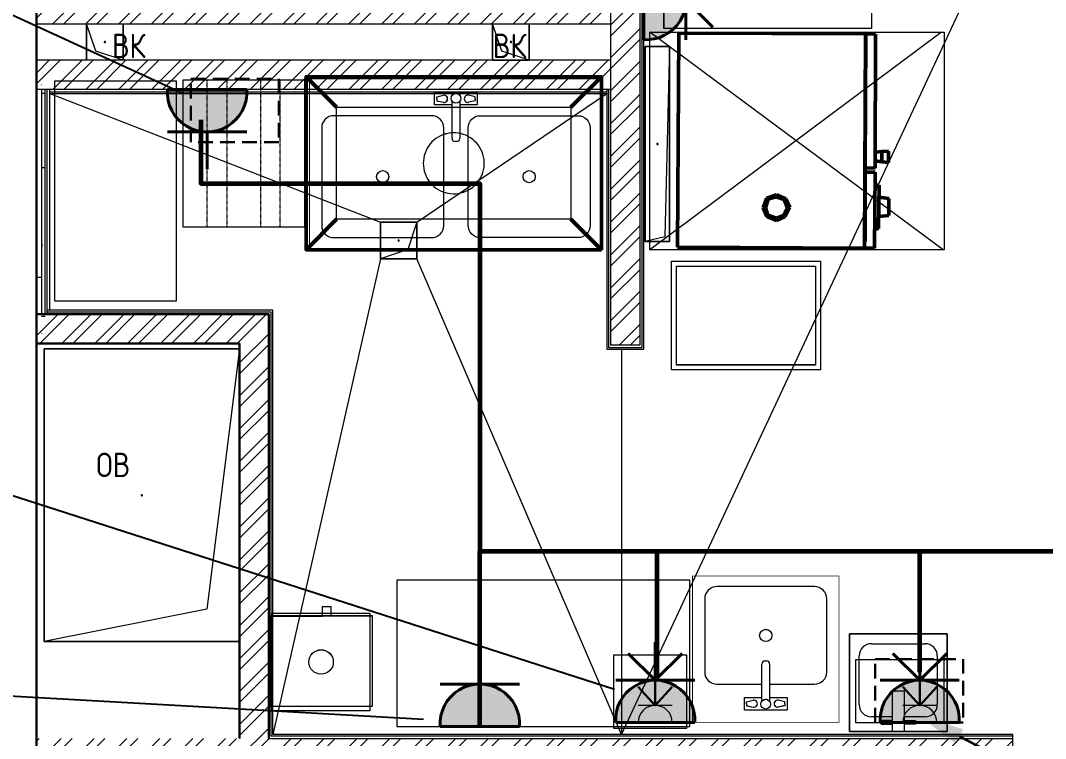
# Model space of a CAD drawing. Header units: millimetres. Extents: x -32 to 417638015, y -35 to 175284279.
# Drawn here: x 218610 to 222809, y 83295 to 86238 of the extents above; entities that cross this region are included whole.
import ezdxf
from ezdxf import colors
from ezdxf.entities.mleader import LeaderData, LeaderLine
from ezdxf.enums import TextEntityAlignment as Align
from ezdxf.math import Vec2, Vec3

# ---------------------------------------------------------------- set-up
doc = ezdxf.new("R2010")
doc.units = ezdxf.units.MM
doc.linetypes.add('ADSK_Штрих_ш3 п1_5', pattern=[4.5, 3, -1.5])
doc.linetypes.add('JIS_02_1.0', pattern=[2, 1, -1])
for name, color, linetype, lineweight in [('.', 7, 'Continuous', 40), ('_ЭМ_гофра', 5, 'Continuous', 60), ('_ЭМ_ТХ_пищеблок', 7, 'Continuous', 30), ('Аннотация', 7, 'Continuous', 18), ('Атрибут', 7, 'Continuous', 5), ('ДОНМ_ТХ_(Нейтральное_мебель)', 7, 'Continuous', 0), ('Обобщенные модели', 7, 'Continuous', 18), ('Оборудование', 7, 'Continuous', 18), ('Оборудование пищеблок', 250, 'Continuous', 5), ('Перекрытие', 7, 'Continuous', 18), ('Пищ_ОБорудование', 7, 'Continuous', 0), ('Сантехника', 7, 'Continuous', 18), ('Стены внутренние', 7, 'Continuous', 18), ('Стены несущие', 7, 'Continuous', 30), ('Стены отделка', 7, 'Continuous', 30), ('Стены штриховка', 7, 'Continuous', 9), ('ТХ Вспомогательное оборудование', 86, 'Continuous', 9), ('ТХ_розетки', 3, 'Continuous', 13), ('ШТРИХОВКА', 252, 'Continuous', 15), ('ЭМ', 5, 'Continuous', 40), ('ЭО', 94, 'Continuous', 30)]:
    doc.layers.add(name, color=color, linetype=linetype, lineweight=lineweight)
for name, color, linetype in [('_ЭМ_Надписи', 7, 'Continuous'), ('PDF __ЭМ_Надписи', 7, 'Continuous'), ('ЭОМ_Лотки рабочие', 5, 'Continuous')]:
    doc.layers.add(name, color=color, linetype=linetype)
doc.styles.add('GOST Common_5', font='GOST_Common.ttf', dxfattribs={"width": 0.9, "height": 200})
doc.styles.add('ISOCPEUR', font='isocpeur.ttf', dxfattribs={"width": 0.85, "height": 275})
doc.styles.add('ЭОМ', font='isocpeur.ttf', dxfattribs={"width": 0.85, "height": 250})
pattern_1 = [(45, (-31496.66, 188.9), (-67.35192, 67.35192), []), (45, (-31451.76, 188.9), (-67.35192, 67.35192), [])]

# ---------------------------------------------------------------- blocks, each defined once
blk = doc.blocks.new('*U598')
at = {"layer": 'ТХ Вспомогательное оборудование', "color": 0}
blk.add_lwpolyline([(0, 0), (500, 0), (500, 600), (0, 600)], close=True, dxfattribs=at)
at = {"layer": 'ТХ Вспомогательное оборудование', "color": 0, "linetype": 'JIS_02_1.0'}
for points in [[(100, 0), (100, 600)], [(181.5, 600), (181.5, 0)], [(318.5, 600), (318.5, 0)], [(400, 0), (400, 600)]]:
    blk.add_lwpolyline(points, dxfattribs=at)
blk = doc.blocks.new('_ЭМ_ТХ_Пищеблок')
at = {"layer": 'Оборудование', "color": 8}
for p, q in [((59188.6, 36576.9, 2), (57993.3, 35683.9, 2)), ((59195.9, 35683.9, 2), (57993.3, 36576.9, 2)), ((57993.3, 35683.9, 2), (57993.3, 36576.9, 2)), ((57993.3, 36576.9, 2), (59199.3, 36576.9, 2)), ((59199.3, 36576.9, 2), (59199.3, 35683.9, 2)), ((55555.2, 36375.7), (55555.2, 35475.7)), ((56055.2, 36375.7), (55555.2, 36375.7)), ((56055.2, 35475.7), (56055.2, 36375.7)), ((57112.2, 36278.5), (57112.2, 36328.5)), ((57286.8, 36328.5), (57112.2, 36328.5)), ((57286.8, 36328.5), (57286.8, 36278.5)), ((57183.6, 36140.9), (57183.6, 36293.1)), ((57215.4, 36293.4), (57215.4, 36140.9)), ((57183.6, 36278.5), (57112.2, 36278.5)), ((57286.8, 36278.5), (57215.4, 36278.5)), ((57202.7, 36128.2), (57196.3, 36128.2)), ((59199.3, 35683.9, 2), (57993.3, 35683.9, 2)), ((58083.1, 35192.4), (58083.1, 35637.4)), ((58083.1, 35637.4), (58693.1, 35637.4)), ((58103.1, 35212.4), (58103.1, 35617.4)), ((58103.1, 35617.4), (58673.1, 35617.4)), ((58673.1, 35617.4), (58673.1, 35212.4)), ((58693.1, 35637.4), (58693.1, 35192.4)), ((55555.2, 35475.7), (56055.2, 35475.7)), ((58693.1, 35192.4), (58083.1, 35192.4)), ((58673.1, 35212.4), (58103.1, 35212.4)), ((58157.8, 34331), (56957.8, 34331)), ((56957.8, 34331), (56957.8, 33731)), ((58157.8, 33731), (58157.8, 34331)), ((57845.5, 34023.6), (57845.5, 33723.6)), ((58145.5, 34023.6), (57845.5, 34023.6)), ((58145.5, 33723.6), (58145.5, 34023.6)), ((58838.1, 33745), (58838.1, 34005)), ((58838.1, 34005), (59198.1, 34005)), ((59198.1, 34005), (59198.1, 33745)), ((56957.8, 33731), (58157.8, 33731)), ((57845.5, 33723.6), (58145.5, 33723.6)), ((59198.1, 33745), (58838.1, 33745))]:
    blk.add_line(p, q, dxfattribs=at)
at = {"layer": 'Оборудование', "color": 8, "linetype": 'ByBlock', "lineweight": -2}
for p, q in [((58107.7, 35694.8), (58112, 36572.4)), ((58112, 36572.4), (58877.6, 36569.2)), ((58877.6, 36569.2), (58873.4, 35691.7)), ((58878.4, 36564.5), (58875.4, 36019.9)), ((58919, 36568.7), (58877.6, 36569.2)), ((58916.8, 36019.4), (58919, 36568.7)), ((58918.1, 36085.2), (58944.6, 36087.1)), ((58944.6, 36087.1), (58944.1, 36045.7)), ((58971, 36089), (58944.6, 36087.1)), ((58971.2, 36042.9), (58971, 36089)), ((58916.9, 36048.6), (58944.1, 36045.7)), ((58944.1, 36045.7), (58971.2, 36042.9)), ((58875.8, 36003), (58875.4, 36019.9)), ((58875.4, 36019.9), (58916.8, 36019.4)), ((58917.1, 36002.5), (58875.8, 36003)), ((58875.8, 36003), (58876.2, 35718.9)), ((58914.8, 35691.2), (58917.1, 36002.5)), ((58916.2, 35948.9), (58933.2, 35949.2)), ((58933.2, 35949.2), (58930.7, 35771.5)), ((58512.2, 35909.3), (58473.2, 35895.6)), ((58551.2, 35893.9), (58512.2, 35909.3)), ((58473.2, 35895.6), (58457.7, 35856.7)), ((58478.7, 35891.7), (58467.1, 35858.2)), ((58511, 35901.8), (58478.7, 35891.7)), ((58544.5, 35890.3), (58511, 35901.8)), ((58557.4, 35856), (58544.5, 35890.3)), ((58566.8, 35857.6), (58551.2, 35893.9)), ((58931.5, 35900.4), (58973.6, 35895.1)), ((58973, 35824.6), (58973.6, 35895.1)), ((58457.7, 35856.7), (58473.4, 35820.4)), ((58467.1, 35858.2), (58477.3, 35825.9)), ((58473.4, 35820.4), (58512.3, 35804.9)), ((58477.3, 35825.9), (58510.8, 35814.4)), ((58510.8, 35814.4), (58543.1, 35824.5)), ((58512.3, 35804.9), (58548.6, 35820.6)), ((58543.1, 35824.5), (58557.4, 35856)), ((58548.6, 35820.6), (58566.8, 35857.6)), ((58932.4, 35820.4), (58973, 35824.6)), ((58930.7, 35771.5), (58916.5, 35769.2)), ((58873.4, 35691.7), (58107.7, 35694.8)), ((58873.4, 35691.7), (58914.8, 35691.2))]:
    blk.add_line(p, q, dxfattribs=at)
at = {"layer": 'Оборудование', "color": 8, "linetype": 'ADSK_Штрих_ш3 п1_5', "lineweight": 30, "ltscale": 20}
for p, q in [((56113.9, 36125.3), (56113.9, 36385.3)), ((56113.9, 36385.3), (56473.9, 36385.3)), ((56473.9, 36385.3), (56473.9, 36125.3)), ((56473.9, 36125.3), (56113.9, 36125.3)), ((58917.6, 33747.2), (58917.6, 34007.2)), ((58917.6, 34007.2), (59277.6, 34007.2)), ((59277.6, 34007.2), (59277.6, 33747.2)), ((59277.6, 33747.2), (58917.6, 33747.2))]:
    blk.add_line(p, q, dxfattribs=at)
at = {"layer": 'Оборудование', "color": 8, "linetype": 'ByBlock', "lineweight": -2}
for points in [[(56710.7, 36268.6), (56585.7, 36393.6)], [(57795.8, 36393.6), (57670.8, 36268.6)], [(56710.7, 35809.6), (56585.7, 35684.6)], [(57795.8, 35684.6), (57670.8, 35809.6)]]:
    blk.add_lwpolyline(points, dxfattribs=at)
blk.add_lwpolyline([(57795.8, 35684.6), (56585.7, 35684.6), (56585.7, 36393.6), (57795.8, 36393.6)], close=True, dxfattribs=at)
at = {"layer": 'Оборудование', "color": 8, "lineweight": 15, "const_width": 3}
blk.add_lwpolyline([(57799.5, 35684.3), (56599.5, 35684.3), (56599.5, 36384.3), (57799.5, 36384.3)], close=True, dxfattribs=at)
at = {"layer": 'Оборудование', "color": 8}
for points in [[(57120.7, 36303.5), (57120.7, 36303.5), (57120.7, 36311.5), (57148.4, 36317.9)], [(57120.7, 36303.5), (57120.7, 36303.5), (57120.7, 36295.5), (57148.4, 36289.1)], [(57278.3, 36303.5), (57278.3, 36303.5), (57278.3, 36311.5), (57250.7, 36317.9)], [(57278.3, 36303.5), (57278.3, 36303.5), (57278.3, 36295.5), (57250.7, 36289.1)], [(57065.7, 36039.1), (57066.2, 36028.4), (57067.6, 36017.7), (57069.9, 36007.2), (57073.1, 35996.9), (57077.1, 35986.9), (57082, 35977.4), (57087.7, 35968.3), (57094.2, 35959.7), (57101.4, 35951.7), (57109.2, 35944.3), (57117.7, 35937.7), (57126.7, 35931.8), (57136.1, 35926.6), (57146, 35922.4), (57156.2, 35919), (57166.7, 35916.4), (57177.3, 35914.8), (57188, 35914.1), (57198.8, 35914.4), (57209.5, 35915.5), (57220, 35917.6), (57230.4, 35920.6), (57240.4, 35924.4), (57250.1, 35929.1), (57259.3, 35934.6), (57268.1, 35940.9), (57276.2, 35947.9), (57283.7, 35955.6), (57290.6, 35963.9), (57296.7, 35972.8), (57302, 35982.1), (57306.5, 35991.9), (57310.1, 36002), (57312.8, 36012.4), (57314.7, 36023), (57315.6, 36033.7), (57315.6, 36044.5), (57314.7, 36055.2), (57312.8, 36065.8), (57310.1, 36076.2), (57306.5, 36086.3), (57302, 36096.1), (57296.7, 36105.4), (57290.6, 36114.3), (57283.7, 36122.6), (57276.2, 36130.3), (57268.1, 36137.3), (57259.3, 36143.6), (57250.1, 36149.1), (57240.4, 36153.8), (57230.4, 36157.6), (57220, 36160.6), (57209.5, 36162.7), (57198.8, 36163.8), (57188, 36164.1), (57177.3, 36163.4), (57166.7, 36161.8), (57156.2, 36159.2), (57146, 36155.8), (57136.1, 36151.6), (57126.7, 36146.4), (57117.7, 36140.5), (57109.2, 36133.9), (57101.4, 36126.5), (57094.2, 36118.5), (57087.7, 36109.9), (57082, 36100.8), (57077.1, 36091.2), (57073.1, 36081.3), (57069.9, 36071), (57067.6, 36060.5), (57066.2, 36049.8), (57065.7, 36039.1)], [(56437.8, 33813.5), (56857.8, 33813.5), (56857.8, 34183.5), (56437.8, 34183.5), (56437.8, 33813.5), (56437.8, 34183.5), (56653, 34183.5), (56653, 34221.8), (56687.6, 34221.8), (56687.6, 34183.5)], [(56847.2, 33795.1), (56447.2, 33795.1), (56447.2, 34195.1), (56847.2, 34195.1), (56847.2, 33795.1)]]:
    blk.add_lwpolyline(points, dxfattribs=at)
blk.add_lwpolyline([(57670.8, 35809.6), (56710.7, 35809.6), (56710.7, 36268.6), (57670.8, 36268.6)], close=True, dxfattribs=at)
at = {"layer": 'Оборудование', "color": 8, "lineweight": 0}
for points in [[(57099.5, 36234.3), (56699.5, 36234.3, 0.414214), (56649.5, 36184.3), (56649.5, 35784.3, 0.414214), (56699.5, 35734.3), (57099.5, 35734.3, 0.414214), (57149.5, 35784.3), (57149.5, 36184.3, 0.414214)], [(57299.5, 36234.3), (57699.5, 36234.3, -0.414214), (57749.5, 36184.3), (57749.5, 35784.3, -0.414214), (57699.5, 35734.3), (57299.5, 35734.3, -0.414214), (57249.5, 35784.3), (57249.5, 36184.3, -0.414214)]]:
    blk.add_lwpolyline(points, format="xyb", close=True, dxfattribs=at)
for centre, radius in [((57199.5, 36305.3), 20), ((56899.5, 35984.3), 25), ((57499.5, 35984.3), 25)]:
    blk.add_circle(centre, radius, dxfattribs=at)
at = {"layer": 'Оборудование', "color": 8}
for centre, radius in [((57199.5, 36305.3), 20), ((56647.2, 33995.1), 50)]:
    blk.add_circle(centre, radius, dxfattribs=at)
for centre, radius, start, end in [((57150.7, 36303.5), 14.6, 260.9338, 99.0662), ((57248.3, 36303.5), 14.6, 80.9338, 279.0662), ((57196.3, 36140.9), 12.7, 180, 270), ((57202.7, 36140.9), 12.7, 270, 0)]:
    blk.add_arc(centre, radius, start, end, dxfattribs=at)
at = {"layer": 'Оборудование пищеблок', "color": 8}
blk.add_lwpolyline([(58901.9, 36991.2), (58901.9, 36591.2), (58051.9, 36591.2), (58051.9, 36991.2)], close=True, dxfattribs=at)
at = {"layer": 'Пищ_ОБорудование', "color": 8}
for p, q in [((58452.8, 33834.1), (58452.8, 33986.5)), ((58465.5, 33999.2), (58471.9, 33999.2)), ((58484.6, 33986.5), (58484.6, 33834.3)), ((58381.4, 33848.9), (58452.8, 33848.9)), ((58381.4, 33798.9), (58381.4, 33848.9)), ((58484.6, 33848.9), (58556, 33848.9)), ((58556, 33848.9), (58556, 33798.9)), ((58381.4, 33798.9), (58556, 33798.9))]:
    blk.add_line(p, q, dxfattribs=at)
at = {"layer": 'Пищ_ОБорудование', "color": 8, "lineweight": 15, "const_width": 3}
blk.add_lwpolyline([(58168.7, 34347.2), (58768.7, 34347.2), (58768.7, 33747.2), (58168.7, 33747.2)], close=True, dxfattribs=at)
at = {"layer": 'Пищ_ОБорудование', "color": 8, "lineweight": 0}
for points in [[(58718.7, 34119.7), (58718.7, 34253.8, 0.414214), (58668.7, 34303.8), (58268.7, 34303.8, 0.414214), (58218.7, 34253.8), (58218.7, 33953.8, 0.414214), (58268.7, 33903.8), (58452.8, 33903.8)], [(58484.6, 33903.8), (58668.7, 33903.8, 0.414214), (58718.7, 33953.8), (58718.7, 34119.7)]]:
    blk.add_lwpolyline(points, format="xyb", dxfattribs=at)
at = {"layer": 'Пищ_ОБорудование', "color": 8}
for points in [[(58389.8, 33823.9), (58389.8, 33823.9), (58389.8, 33831.9), (58417.5, 33838.4)], [(58389.8, 33823.9), (58389.8, 33823.9), (58389.8, 33815.9), (58417.5, 33809.5)], [(58547.5, 33823.9), (58547.5, 33823.9), (58547.5, 33831.9), (58519.8, 33838.4)], [(58547.5, 33823.9), (58547.5, 33823.9), (58547.5, 33815.9), (58519.8, 33809.5)]]:
    blk.add_lwpolyline(points, dxfattribs=at)
at = {"layer": 'Пищ_ОБорудование', "color": 8, "lineweight": 0}
for centre, radius in [((58468.7, 34103.8), 25), ((58468.7, 33822.1), 20)]:
    blk.add_circle(centre, radius, dxfattribs=at)
at = {"layer": 'Пищ_ОБорудование', "color": 8}
blk.add_circle((58468.7, 33822.1), 20, dxfattribs=at)
for centre, radius, start, end in [((58465.5, 33986.5), 12.7, 90, 180), ((58471.9, 33986.5), 12.7, 0, 90), ((58419.8, 33823.9), 14.6, 260.9338, 99.0662), ((58517.5, 33823.9), 14.6, 80.9338, 279.0662)]:
    blk.add_arc(centre, radius, start, end, dxfattribs=at)
at = {"layer": 'ТХ_розетки', "color": 8, "lineweight": 0}
blk.add_line((59169.7, 33747.2), (59029.7, 33747.2), dxfattribs=at)
at = {"layer": 'ДОНМ_ТХ_(Нейтральное_мебель)', "color": 8}
blk.add_blockref('*U598', (56080.1, 35779.3), dxfattribs=at)
at = {"layer": 'Атрибут', "color": 8, "style": 'ISOCPEUR', "width": 0.85}
blk.add_attdef('№_ПОЗИЦИИ', text='', height=150, rotation=90, dxfattribs=at).set_placement((58331.7, 39155.2), align=Align.MIDDLE_CENTER)
blk = doc.blocks.new('ТХ пищеблок....')
at = {"layer": 'Оборудование', "color": 8}
for p, q in [((5328, 20351.7, 2), (5328, 21244.7, 2)), ((5328, 21244.7, 2), (6534, 21244.7, 2)), ((6523.3, 21244.7, 2), (5328, 20351.7, 2)), ((6530.6, 20351.7, 2), (5328, 21244.7, 2)), ((6534, 21244.7, 2), (6534, 20351.7, 2)), ((2889.9, 21043.6), (2889.9, 20143.6)), ((3389.9, 21043.6), (2889.9, 21043.6)), ((3389.9, 20143.6), (3389.9, 21043.6)), ((4446.9, 20946.3), (4446.9, 20996.3)), ((4621.5, 20996.3), (4446.9, 20996.3)), ((4621.5, 20996.3), (4621.5, 20946.3)), ((4518.3, 20808.8), (4518.3, 20961)), ((4550.1, 20961.2), (4550.1, 20808.8)), ((4518.3, 20946.3), (4446.9, 20946.3)), ((4621.5, 20946.3), (4550.1, 20946.3)), ((4537.4, 20796.1), (4531, 20796.1)), ((6534, 20351.7, 2), (5328, 20351.7, 2)), ((5417.8, 19860.2), (5417.8, 20305.2)), ((5417.8, 20305.2), (6027.8, 20305.2)), ((5437.8, 19880.2), (5437.8, 20285.2)), ((5437.8, 20285.2), (6007.8, 20285.2)), ((6007.8, 20285.2), (6007.8, 19880.2)), ((6027.8, 20305.2), (6027.8, 19860.2)), ((2889.9, 20143.6), (3389.9, 20143.6)), ((6007.8, 19880.2), (5437.8, 19880.2)), ((6027.8, 19860.2), (5417.8, 19860.2)), ((5492.5, 18998.9), (4292.5, 18998.9)), ((4292.5, 18998.9), (4292.5, 18398.9)), ((5492.5, 18398.9), (5492.5, 18998.9)), ((5180.2, 18691.4), (5180.2, 18391.4)), ((5480.2, 18691.4), (5180.2, 18691.4)), ((5480.2, 18391.4), (5480.2, 18691.4)), ((6172.8, 18412.8), (6172.8, 18672.8)), ((6172.8, 18672.8), (6532.8, 18672.8)), ((6532.8, 18672.8), (6532.8, 18412.8)), ((4292.5, 18398.9), (5492.5, 18398.9)), ((6532.8, 18412.8), (6172.8, 18412.8)), ((5180.2, 18391.4), (5480.2, 18391.4))]:
    blk.add_line(p, q, dxfattribs=at)
at = {"layer": 'Оборудование', "color": 8, "linetype": 'ByBlock', "lineweight": -2}
for p, q in [((5442.4, 20362.7), (5446.7, 21240.2)), ((5446.7, 21240.2), (6212.3, 21237.1)), ((6212.3, 21237.1), (6208.1, 20359.5)), ((6213.1, 21232.4), (6210.1, 20687.8)), ((6253.7, 21236.6), (6212.3, 21237.1)), ((6251.5, 20687.3), (6253.7, 21236.6)), ((6252.9, 20753.1), (6279.3, 20755)), ((6279.3, 20755), (6278.8, 20713.6)), ((6305.7, 20756.9), (6279.3, 20755)), ((6305.9, 20710.8), (6305.7, 20756.9)), ((6251.6, 20716.4), (6278.8, 20713.6)), ((6278.8, 20713.6), (6305.9, 20710.8)), ((6210.5, 20670.8), (6210.1, 20687.8)), ((6210.1, 20687.8), (6251.5, 20687.3)), ((6251.9, 20670.3), (6210.5, 20670.8)), ((6210.5, 20670.8), (6210.9, 20386.7)), ((6249.5, 20359), (6251.9, 20670.3)), ((5846.9, 20577.2), (5807.9, 20563.5)), ((5885.9, 20561.7), (5846.9, 20577.2)), ((6250.9, 20616.7), (6267.9, 20617.1)), ((6267.9, 20617.1), (6265.4, 20439.4)), ((5807.9, 20563.5), (5792.4, 20524.5)), ((5813.4, 20559.5), (5801.9, 20526.1)), ((5845.7, 20569.7), (5813.4, 20559.5)), ((5879.2, 20558.2), (5845.7, 20569.7)), ((5892.1, 20523.9), (5879.2, 20558.2)), ((5901.6, 20525.4), (5885.9, 20561.7)), ((6266.2, 20568.2), (6308.3, 20563)), ((6307.7, 20492.5), (6308.3, 20563)), ((5792.4, 20524.5), (5808.1, 20488.2)), ((5801.9, 20526.1), (5812, 20493.7)), ((5812, 20493.7), (5845.5, 20482.2)), ((5845.5, 20482.2), (5877.8, 20492.4)), ((5877.8, 20492.4), (5892.1, 20523.9)), ((5883.3, 20488.4), (5901.6, 20525.4)), ((6267.1, 20488.2), (6307.7, 20492.5)), ((5808.1, 20488.2), (5847, 20472.8)), ((5847, 20472.8), (5883.3, 20488.4)), ((6265.4, 20439.4), (6251.3, 20437)), ((6208.1, 20359.5), (5442.4, 20362.7)), ((6208.1, 20359.5), (6249.5, 20359))]:
    blk.add_line(p, q, dxfattribs=at)
at = {"layer": 'Оборудование', "color": 8, "linetype": 'ADSK_Штрих_ш3 п1_5', "lineweight": 30, "ltscale": 20}
for p, q in [((3448.6, 20793.1), (3448.6, 21053.1)), ((3448.6, 21053.1), (3808.6, 21053.1)), ((3808.6, 21053.1), (3808.6, 20793.1)), ((3808.6, 20793.1), (3448.6, 20793.1)), ((6252.3, 18415), (6252.3, 18675)), ((6252.3, 18675), (6612.3, 18675)), ((6612.3, 18675), (6612.3, 18415)), ((6612.3, 18415), (6252.3, 18415))]:
    blk.add_line(p, q, dxfattribs=at)
at = {"layer": 'Оборудование', "color": 8, "linetype": 'ByBlock', "lineweight": -2}
for points in [[(4045.4, 20936.5), (3920.4, 21061.5)], [(5130.5, 21061.5), (5005.5, 20936.5)], [(4045.4, 20477.4), (3920.4, 20352.4)], [(5130.5, 20352.4), (5005.5, 20477.4)]]:
    blk.add_lwpolyline(points, dxfattribs=at)
blk.add_lwpolyline([(5130.5, 20352.4), (3920.4, 20352.4), (3920.4, 21061.5), (5130.5, 21061.5)], close=True, dxfattribs=at)
at = {"layer": 'Оборудование', "color": 8, "lineweight": 15, "const_width": 3}
blk.add_lwpolyline([(5134.2, 20352.2), (3934.2, 20352.2), (3934.2, 21052.2), (5134.2, 21052.2)], close=True, dxfattribs=at)
at = {"layer": 'Оборудование', "color": 8}
for points in [[(4455.4, 20971.3), (4455.4, 20971.3), (4455.4, 20979.3), (4483.1, 20985.8)], [(4455.4, 20971.3), (4455.4, 20971.3), (4455.4, 20963.3), (4483.1, 20956.9)], [(4613.1, 20971.3), (4613.1, 20971.3), (4613.1, 20979.3), (4585.4, 20985.8)], [(4613.1, 20971.3), (4613.1, 20971.3), (4613.1, 20963.3), (4585.4, 20956.9)], [(4400.4, 20707), (4400.9, 20696.2), (4402.3, 20685.5), (4404.6, 20675), (4407.8, 20664.8), (4411.8, 20654.8), (4416.7, 20645.2), (4422.4, 20636.1), (4428.9, 20627.5), (4436.1, 20619.5), (4444, 20612.2), (4452.4, 20605.5), (4461.4, 20599.6), (4470.9, 20594.5), (4480.7, 20590.2), (4490.9, 20586.8), (4501.4, 20584.3), (4512, 20582.7), (4522.7, 20582), (4533.5, 20582.2), (4544.2, 20583.4), (4554.8, 20585.4), (4565.1, 20588.4), (4575.1, 20592.3), (4584.8, 20597), (4594, 20602.5), (4602.8, 20608.7), (4610.9, 20615.8), (4618.5, 20623.4), (4625.3, 20631.8), (4631.4, 20640.6), (4636.7, 20650), (4641.2, 20659.7), (4644.8, 20669.9), (4647.6, 20680.3), (4649.4, 20690.9), (4650.3, 20701.6), (4650.3, 20712.3), (4649.4, 20723), (4647.6, 20733.6), (4644.8, 20744), (4641.2, 20754.2), (4636.7, 20763.9), (4631.4, 20773.3), (4625.3, 20782.2), (4618.5, 20790.5), (4610.9, 20798.1), (4602.8, 20805.2), (4594, 20811.4), (4584.8, 20817), (4575.1, 20821.7), (4565.1, 20825.5), (4554.8, 20828.5), (4544.2, 20830.5), (4533.5, 20831.7), (4522.7, 20831.9), (4512, 20831.2), (4501.4, 20829.6), (4490.9, 20827.1), (4480.7, 20823.7), (4470.9, 20819.4), (4461.4, 20814.3), (4452.4, 20808.4), (4444, 20801.7), (4436.1, 20794.4), (4428.9, 20786.4), (4422.4, 20777.8), (4416.7, 20768.7), (4411.8, 20759.1), (4407.8, 20749.1), (4404.6, 20738.9), (4402.3, 20728.4), (4400.9, 20717.7), (4400.4, 20707)], [(3772.5, 18481.3), (4192.5, 18481.3), (4192.5, 18851.3), (3772.5, 18851.3), (3772.5, 18481.3), (3772.5, 18851.3), (3987.7, 18851.3), (3987.7, 18889.7), (4022.3, 18889.7), (4022.3, 18851.3)], [(4181.9, 18463), (3781.9, 18463), (3781.9, 18863), (4181.9, 18863), (4181.9, 18463)]]:
    blk.add_lwpolyline(points, dxfattribs=at)
blk.add_lwpolyline([(5005.5, 20477.4), (4045.4, 20477.4), (4045.4, 20936.5), (5005.5, 20936.5)], close=True, dxfattribs=at)
at = {"layer": 'Оборудование', "color": 8, "lineweight": 0}
for points in [[(4434.2, 20902.2), (4034.2, 20902.2, 0.414214), (3984.2, 20852.2), (3984.2, 20452.2, 0.414214), (4034.2, 20402.2), (4434.2, 20402.2, 0.414214), (4484.2, 20452.2), (4484.2, 20852.2, 0.414214)], [(4634.2, 20902.2), (5034.2, 20902.2, -0.414214), (5084.2, 20852.2), (5084.2, 20452.2, -0.414214), (5034.2, 20402.2), (4634.2, 20402.2, -0.414214), (4584.2, 20452.2), (4584.2, 20852.2, -0.414214)]]:
    blk.add_lwpolyline(points, format="xyb", close=True, dxfattribs=at)
for centre, radius in [((4534.2, 20973.1), 20), ((4234.2, 20652.2), 25), ((4834.2, 20652.2), 25)]:
    blk.add_circle(centre, radius, dxfattribs=at)
at = {"layer": 'Оборудование', "color": 8}
for centre, radius in [((4534.2, 20973.1), 20), ((3981.9, 18663), 50)]:
    blk.add_circle(centre, radius, dxfattribs=at)
for centre, radius, start, end in [((4485.4, 20971.3), 14.6, 260.9338, 99.0662), ((4583.1, 20971.3), 14.6, 80.9338, 279.0662), ((4531, 20808.8), 12.7, 180, 270), ((4537.4, 20808.8), 12.7, 270, 0)]:
    blk.add_arc(centre, radius, start, end, dxfattribs=at)
at = {"layer": 'Оборудование пищеблок', "color": 8}
blk.add_lwpolyline([(6236.6, 21659.1), (6236.6, 21259.1), (5386.6, 21259.1), (5386.6, 21659.1)], close=True, dxfattribs=at)
at = {"layer": 'Пищ_ОБорудование', "color": 8}
for p, q in [((5787.5, 18501.9), (5787.5, 18654.4)), ((5800.2, 18667.1), (5806.6, 18667.1)), ((5819.3, 18654.4), (5819.3, 18502.1)), ((5716.1, 18516.8), (5787.5, 18516.8)), ((5716.1, 18466.8), (5716.1, 18516.8)), ((5819.3, 18516.8), (5890.7, 18516.8)), ((5890.7, 18516.8), (5890.7, 18466.8)), ((5716.1, 18466.8), (5890.7, 18466.8))]:
    blk.add_line(p, q, dxfattribs=at)
at = {"layer": 'Пищ_ОБорудование', "color": 8, "lineweight": 15, "const_width": 3}
blk.add_lwpolyline([(5503.4, 19015), (6103.4, 19015), (6103.4, 18415), (5503.4, 18415)], close=True, dxfattribs=at)
at = {"layer": 'Пищ_ОБорудование', "color": 8, "lineweight": 0}
for points in [[(6053.4, 18787.6), (6053.4, 18921.7, 0.414214), (6003.4, 18971.7), (5603.4, 18971.7, 0.414214), (5553.4, 18921.7), (5553.4, 18621.7, 0.414214), (5603.4, 18571.7), (5787.5, 18571.7)], [(5819.3, 18571.7), (6003.4, 18571.7, 0.414214), (6053.4, 18621.7), (6053.4, 18787.6)]]:
    blk.add_lwpolyline(points, format="xyb", dxfattribs=at)
at = {"layer": 'Пищ_ОБорудование', "color": 8}
for points in [[(5724.5, 18491.8), (5724.5, 18491.8), (5724.5, 18499.8), (5752.2, 18506.2)], [(5724.5, 18491.8), (5724.5, 18491.8), (5724.5, 18483.8), (5752.2, 18477.4)], [(5882.2, 18491.8), (5882.2, 18491.8), (5882.2, 18499.8), (5854.5, 18506.2)], [(5882.2, 18491.8), (5882.2, 18491.8), (5882.2, 18483.8), (5854.5, 18477.4)]]:
    blk.add_lwpolyline(points, dxfattribs=at)
at = {"layer": 'Пищ_ОБорудование', "color": 8, "lineweight": 0}
for centre, radius in [((5803.4, 18771.7), 25), ((5803.4, 18490), 20)]:
    blk.add_circle(centre, radius, dxfattribs=at)
at = {"layer": 'Пищ_ОБорудование', "color": 8}
blk.add_circle((5803.4, 18490), 20, dxfattribs=at)
for centre, radius, start, end in [((5800.2, 18654.4), 12.7, 90, 180), ((5806.6, 18654.4), 12.7, 0, 90), ((5754.5, 18491.8), 14.6, 260.9338, 99.0662), ((5852.2, 18491.8), 14.6, 80.9338, 279.0662)]:
    blk.add_arc(centre, radius, start, end, dxfattribs=at)
at = {"layer": 'ТХ_розетки', "color": 8, "lineweight": 30}
for p, q in [((5280.8, 18561.1), (5350.6, 18485)), ((5350.6, 18485), (5350.6, 18585)), ((5420.4, 18561.1), (5350.6, 18485)), ((6364.6, 18561.1), (6434.4, 18485)), ((6434.4, 18485), (6434.4, 18585)), ((6504.2, 18561.1), (6434.4, 18485))]:
    blk.add_line(p, q, dxfattribs=at)
at = {"layer": 'ТХ_розетки', "color": 8, "lineweight": 0}
for p, q in [((5420.6, 18485), (5280.6, 18485)), ((6504.4, 18485), (6364.4, 18485)), ((5420.6, 18415), (5280.6, 18415)), ((6504.4, 18415), (6364.4, 18415))]:
    blk.add_line(p, q, dxfattribs=at)
for centre in [(5350.6, 18415), (6434.4, 18415)]:
    blk.add_arc(centre, 70, 0, 180, dxfattribs=at)
at = {"layer": 'ДОНМ_ТХ_(Нейтральное_мебель)', "color": 8}
blk.add_blockref('*U598', (3414.8, 20447.1), dxfattribs=at)
blk = doc.blocks.new('1 этаж')
at = {"layer": 'Стены внутренние', "lineweight": 9}
h = blk.add_hatch(dxfattribs=at)
h.set_pattern_fill('FP_12', color=8, style=0, pattern_type=2)
h.set_pattern_definition([(0, (557.2, 188.9), (406.4, 101.6), [33.528, -271.272, 33.528, -271.272, -1625.6]), (0, (557.2, 188.9), (406.4, 101.6), [-609.6, 33.528, -576.072, 33.528, -271.272, -711.2]), (0, (557.2, 188.9), (406.4, 101.6), [-1524, 33.528, -169.672, 33.528, -474.472]), (120, (709.6, 239.7), (-291.18818, 301.15272), [33.528, -271.272, 33.528, -271.272, -1625.6]), (120, (709.6, 239.7), (-291.18818, 301.15272), [-609.6, 33.528, -576.072, 33.528, -271.272, -711.2]), (120, (709.6, 239.7), (-291.18818, 301.15272), [-1524, 33.528, -169.672, 33.528, -474.472]), (240, (760.4, 442.9), (-115.21182, -402.75272), [33.528, -271.272, 33.528, -271.272, -1625.6]), (240, (760.4, 442.9), (-115.21182, -402.75272), [-609.6, 33.528, -576.072, 33.528, -271.272, -711.2]), (240, (760.4, 442.9), (-115.21182, -402.75272), [-1524, 33.528, -169.672, 33.528, -474.472])])
h.paths.add_polyline_path([(49558.085, 33374.461), (49564.085, 33374.461), (49573.085, 33434.461), (49573.085, 34446.182), (49565.585, 34446.182), (49565.585, 34455.182), (49558.085, 34455.182), (49558.085, 33412.818)])
at = {"layer": 'Стены штриховка'}
h = blk.add_hatch(dxfattribs=at)
h.set_pattern_fill('ANSI32', color=8, scale=10)
h.set_pattern_definition(pattern_1)
h.paths.add_polyline_path([(52009.727, 36756.005), (51889.727, 36758.034), (51889.727, 33327.305), (52009.727, 33327.305)])
h.paths.add_polyline_path([(51889.727, 34752.838), (51882.778, 34765.182), (49538.085, 34765.182), (49538.085, 34645.182), (51889.727, 34645.182)])
h.paths.add_polyline_path([(51889.727, 34495.182), (49538.085, 34495.182), (49538.085, 34375.182), (51889.727, 34375.182)])
h = blk.add_hatch(dxfattribs=at)
h.set_pattern_fill('ANSI32', color=8, scale=10)
h.set_pattern_definition(pattern_1)
h.paths.add_polyline_path([(49766.017, 33334.461), (50370.193, 33334.512), (50369.473, 33454.461), (49538.085, 33454.461), (49538.085, 33334.461), (49569.473, 33334.461)])
h = blk.add_hatch(dxfattribs=at)
h.set_pattern_fill('ANSI32', color=8, scale=10)
h.set_pattern_definition(pattern_1)
h.paths.add_polyline_path([(53537.398, 31715.182), (50490.657, 31715.182), (50490.657, 31595.182), (53537.398, 31595.182)])
h.paths.add_polyline_path([(55466.968, 31715.182), (54587.398, 31715.182), (54587.398, 31595.182), (55467.776, 31595.182)])
h.paths.add_polyline_path([(50370.193, 31595.182), (50490.193, 31595.182), (50490.193, 33454.461), (50370.193, 33454.461), (50370.193, 31715.182)])
h = blk.add_hatch(dxfattribs=at)
h.set_pattern_fill('ANSI32', color=8, scale=10)
h.set_pattern_definition(pattern_1)
h.paths.add_polyline_path([(49766.017, 31595.182), (50370.193, 31595.182), (50369.473, 31715.182), (49538.085, 31715.182), (49538.085, 31595.182)])
at = {"layer": 'Обобщенные модели', "color": 8}
for p, q in [((49743.085, 34495.182), (49743.085, 34645.182)), ((49780.585, 34532.682), (49743.085, 34645.182)), ((49743.085, 34645.182), (49743.085, 34495.182)), ((49893.085, 34645.182), (49893.085, 34495.182)), ((49893.085, 34495.182), (49893.085, 34645.182)), ((51406.648, 34495.52), (51406.648, 34645.182)), ((51406.648, 34645.182), (51406.648, 34495.52)), ((51444.148, 34533.02), (51406.761, 34645.182)), ((51556.648, 34645.182), (51556.648, 34495.52)), ((51556.648, 34495.52), (51556.648, 34645.182)), ((49893.085, 34495.182), (49780.585, 34532.682)), ((51556.648, 34495.52), (51444.148, 34533.02)), ((52031.777, 33752.232), (52031.777, 34552.232)), ((52031.777, 34552.232), (52131.777, 34552.232)), ((52131.777, 34552.232), (52031.777, 34552.232)), ((52031.777, 34552.232), (52031.777, 33752.232)), ((52131.777, 34552.232), (52111.777, 33772.232)), ((52131.777, 34552.232), (52131.777, 33752.232)), ((52131.777, 33752.232), (52131.777, 34552.232)), ((51556.648, 34495.52), (51406.648, 34495.52)), ((51406.648, 34495.52), (51556.648, 34495.52)), ((50946.648, 33681.63), (50946.648, 33831.63)), ((50946.648, 33831.63), (51096.648, 33831.63)), ((51096.648, 33831.63), (51059.148, 33719.13)), ((51096.648, 33831.63), (51096.648, 33681.63)), ((52111.777, 33772.232), (52031.777, 33752.232)), ((51059.148, 33719.13), (50946.648, 33681.63)), ((52131.777, 33752.232), (52031.777, 33752.232)), ((52031.777, 33752.232), (52131.777, 33752.232)), ((51096.648, 33681.63), (50946.648, 33681.63)), ((49569.473, 32112.278), (49569.473, 33312.278)), ((49569.473, 33312.278), (50369.473, 33312.278)), ((50369.473, 33312.278), (49569.473, 33312.278)), ((49569.473, 33312.278), (49569.473, 32112.278)), ((50369.473, 33312.278), (50236.139, 32245.611)), ((50369.473, 33312.278), (50369.473, 32112.278)), ((50369.473, 32112.278), (50369.473, 33312.278)), ((50236.139, 32245.611), (49569.473, 32112.278)), ((50369.473, 32112.278), (49569.473, 32112.278)), ((49569.473, 32112.278), (50369.473, 32112.278))]:
    blk.add_line(p, q, dxfattribs=at)
for centre, start, end in [((49818.085, 34570.182), 90, 270), ((49818.085, 34570.182), 150, 255), ((49818.085, 34570.182), 270, 90), ((49818.085, 34570.182), 30, 90), ((49818.085, 34570.182), 285, 0), ((51481.648, 34570.52), 90, 270), ((51481.648, 34570.52), 150, 255), ((51481.648, 34570.52), 270, 90), ((51481.648, 34570.52), 30, 90), ((51481.648, 34570.52), 285, 0), ((52081.777, 34152.232), 0, 180), ((52081.777, 34152.232), 120, 180), ((52081.777, 34152.232), 180, 0), ((52081.777, 34152.232), 240, 345), ((52081.777, 34152.232), 15, 90), ((51021.648, 33756.63), 0, 180), ((51021.648, 33756.63), 120, 180), ((51021.648, 33756.63), 180, 0), ((51021.648, 33756.63), 240, 345), ((51021.648, 33756.63), 15, 90), ((49969.473, 32712.278), 0, 180), ((49969.473, 32712.278), 120, 180), ((49969.473, 32712.278), 180, 0), ((49969.473, 32712.278), 240, 345), ((49969.473, 32712.278), 15, 90)]:
    blk.add_arc(centre, 2.5, start, end, dxfattribs=at)
at = {"layer": 'Перекрытие', "color": 8}
for p, q in [((51934.727, 31731.082), (53513.085, 35111.63)), ((49593.085, 34359.282), (50946.648, 33831.63)), ((51096.648, 33831.63), (51873.827, 34359.282)), ((51096.648, 33831.63), (50946.648, 33831.63)), ((50946.648, 33831.63), (50946.648, 33681.63)), ((51096.648, 33681.63), (51096.648, 33831.63)), ((50946.648, 33681.63), (50506.093, 31731.082)), ((50946.648, 33681.63), (51096.648, 33681.63)), ((51934.727, 31731.082), (51096.648, 33681.63)), ((51934.727, 33311.405), (51934.727, 31731.082))]:
    blk.add_line(p, q, dxfattribs=at)
at = {"layer": 'Сантехника', "color": 8}
for p, q in [((52868.429, 32143.957), (52868.429, 31743.957)), ((53268.429, 32143.957), (52868.429, 32143.957)), ((52868.429, 32143.957), (53268.429, 32143.957)), ((52868.429, 31743.957), (52868.429, 32143.957)), ((53268.429, 31743.957), (53268.429, 32143.957)), ((53268.429, 32143.957), (53268.429, 31743.957)), ((52958.43, 32103.957), (53178.429, 32103.957)), ((52908.43, 31853.956), (52908.43, 32053.957)), ((53228.429, 32053.957), (53228.429, 31853.956)), ((53043.429, 31908.97), (53043.429, 31743.957)), ((53093.429, 31908.97), (53043.429, 31908.97)), ((53093.429, 31743.957), (53093.429, 31908.97)), ((53043.429, 31803.956), (52958.43, 31803.956)), ((52998.429, 31788.957), (52998.429, 31773.957)), ((53043.429, 31788.957), (52998.429, 31788.957)), ((53178.429, 31803.956), (53093.429, 31803.956)), ((53093.429, 31788.957), (53138.429, 31788.957)), ((53138.429, 31788.957), (53138.429, 31773.957)), ((52998.429, 31773.957), (53043.429, 31773.957)), ((53138.429, 31773.957), (53093.429, 31773.957)), ((52868.429, 31743.957), (53268.429, 31743.957)), ((53268.429, 31743.957), (52868.429, 31743.957))]:
    blk.add_line(p, q, dxfattribs=at)
for centre, start, end in [((52958.43, 32053.957), 90, 180), ((53178.429, 32053.957), 0, 90), ((52958.43, 31853.956), 180, 270), ((53178.429, 31853.956), 270, 0)]:
    blk.add_arc(centre, 50, start, end, dxfattribs=at)
at = {"layer": 'Стены несущие', "color": 8}
for p, q in [((49538.085, 31143.902), (49538.085, 35551.902)), ((49538.085, 33454.461), (50490.193, 33454.461)), ((50490.193, 33454.461), (50490.193, 31715.182)), ((49538.085, 33334.461), (50370.193, 33334.461)), ((50370.193, 33334.461), (50370.193, 31715.182))]:
    blk.add_line(p, q, dxfattribs=at)
at = {"layer": 'Стены отделка', "color": 8, "lineweight": 9}
for p, q in [((51889.727, 36758.542), (51889.727, 33327.305)), ((52009.727, 36756.005), (52009.727, 33327.305)), ((52025.627, 33311.405), (52025.627, 36726)), ((49538.085, 34645.182), (51889.727, 34645.182)), ((51889.727, 34495.182), (49538.085, 34495.182)), ((51889.727, 34375.182), (49538.085, 34375.182)), ((49558.085, 34375.182), (49558.085, 33454.461)), ((49593.085, 33470.361), (49593.085, 34375.182)), ((49593.085, 34359.282), (51873.827, 34359.282)), ((51873.827, 34375.182), (51873.827, 33311.405)), ((49538.085, 33605.629), (49558.085, 33605.629)), ((50506.093, 33470.361), (49582.085, 33470.361)), ((50506.093, 31731.082), (50506.093, 33470.361)), ((51873.827, 33311.405), (52025.627, 33311.405)), ((52009.727, 33327.305), (51889.727, 33327.305)), ((53537.398, 31731.082), (50506.093, 31731.082)), ((53537.398, 31580.182), (53537.398, 31731.082))]:
    blk.add_line(p, q, dxfattribs=at)
at = {"layer": 'Стены штриховка', "color": 8}
for p, q in [((52018.727, 33318.305), (52018.727, 36726)), ((49573.085, 33454.461), (49573.085, 34375.182)), ((49582.085, 33454.461), (49582.085, 34375.182)), ((49593.085, 34366.182), (51873.827, 34366.182)), ((51880.727, 34375.182), (51880.727, 33318.305)), ((50499.193, 33463.461), (49582.085, 33463.461)), ((50499.193, 31724.182), (50499.193, 33463.461)), ((51880.727, 33318.305), (52018.727, 33318.305)), ((50490.193, 31715.182), (53537.398, 31715.182)), ((53537.398, 31724.182), (50499.193, 31724.182))]:
    blk.add_line(p, q, dxfattribs=at)
at = {"layer": 'ЭОМ_Лотки рабочие'}
blk.add_blockref('ТХ пищеблок....', (46722.058, 13366.044), dxfattribs=at)
at = {"layer": 'Аннотация', "color": 8, "style": 'GOST Common_5', "width": 0.9}
for s, p in [('ВК', (49847.225, 34504.312)), ('ВК', (51407.225, 34504.312)), ('ОВ', (49782.604, 32786.667))]:
    blk.add_text(s, height=100, dxfattribs=at).set_placement(p)
blk = doc.blocks.new('Розетка IP54')
at = {"layer": '.'}
h = blk.add_hatch(color=5, dxfattribs=at)
h.dxf.hatch_style = 1
h.paths.add_polyline_path([(551667.1, -101006.5), (551667.1, -101180), (551829.8, -101180, 0.433155)])
h.paths.add_polyline_path([(551667.1, -101006.5, 0.433155), (551504.3, -101180), (551667.1, -101180)])
at = {"layer": 'ЭМ', "color": 5}
for p, q in [((551667.1, -101006.5), (551667.1, -100854.1)), ((551504.3, -101006.5), (551829.8, -101006.5)), ((551504.3, -101180), (551829.8, -101180))]:
    blk.add_line(p, q, dxfattribs=at)
blk.add_arc((551667.1, -101169.6), 163.1, 356.3196, 183.6804, dxfattribs=at)
blk = doc.blocks.new('3-х фазная розетка')
at = {"layer": 'ЭМ'}
h = blk.add_hatch(color=5, dxfattribs=at)
h.dxf.hatch_style = 1
h.paths.add_polyline_path([(0, 172.8, 0.433155), (-162, 0), (0, 0)])
h.paths.add_polyline_path([(0, 172.8), (0, 0), (162, 0, 0.433155)])
at = {"layer": 'ЭМ', "color": 5}
for p, q in [((0, 172.8), (0, 328.9)), ((0, 172.8), (-110.4, 283.1)), ((0, 172.8), (110.4, 283.1)), ((-162, 172.8), (162, 172.8)), ((-162, 0), (162, 0))]:
    blk.add_line(p, q, dxfattribs=at)
blk.add_arc((0, 10.4), 162.3, 356.3196, 183.6804, dxfattribs=at)

msp = doc.modelspace()

# ---------------------------------------------------------------- linework, layer by layer
at = {"layer": '_ЭМ_гофра', "linetype": 'ByBlock'}
for points in [[(219349.3, 85830.1), (219349.3, 85570.1), (220491, 85570.1), (220491, 84062.6)], [(220491.5, 83343.5), (220491.5, 84062.6), (222987.1, 84062.6)], [(221218.5, 83546.9), (221218.5, 84062.6)], [(222293.9, 83566.7), (222293.9, 84062.6)]]:
    msp.add_lwpolyline(points, dxfattribs=at)
at = {"layer": 'PDF __ЭМ_Надписи', "lineweight": 25}
for points in [[(219274.3, 85938.6), (211996.8, 89282), (209566.9, 89282)], [(221043.5, 83495), (213051, 86068.9), (209609.3, 86068.9)], [(220260.3, 83372.2), (213131.4, 83774.4), (209727.8, 83774.4)], [(222457.5, 83304.5), (227791.4, 80531.7), (230119.8, 80531.7)]]:
    msp.add_lwpolyline(points, dxfattribs=at)

# ---------------------------------------------------------------- block references
at = {"layer": '_ЭМ_ТХ_пищеблок', "lineweight": 50}
msp.add_blockref('_ЭМ_ТХ_Пищеблок', (163194.2, 49613.2), dxfattribs=at)
at = {"layer": 'ШТРИХОВКА'}
msp.add_blockref('1 этаж', (169137.4, 51579.3), dxfattribs=at)
at = {"layer": 'ЭО'}
for name, p, rotation in [('3-х фазная розетка', (221163.1, 86321), 270), ('Розетка IP54', (771041.4, -15225.5), 180)]:
    msp.add_blockref(name, p, dxfattribs=dict(at, rotation=rotation))
for name, p in [('3-х фазная розетка', (221210.1, 83360.4)), ('3-х фазная розетка', (222293.9, 83360.4)), ('Розетка IP54', (-331175.5, 184524.2))]:
    msp.add_blockref(name, p, dxfattribs=at)

# ---------------------------------------------------------------- leaders
at = {"layer": '_ЭМ_Надписи', "color": 7, "ltscale": 5}
ml = msp.add_multileader_mtext('Standard', dxfattribs=at)
ml.set_content('{\\C0;ЩРС-П\\fGOST Common|b0|i0|c204|p34;\\W0.9;\\C256;Б3\\fISOCPEUR|b0|i0|c204|p34;\\W0.85; Гр2\\P\\C0;Водонагреватель проточный (ЭВПЗ)\\P\\fGOST Common|b0|i0|c0|p34;\\W0.9;\\C256;h=\\fISOCPEUR|b0|i0|c204|p34;\\W0.85;\\C0;1\\fGOST Common|b0|i0|c204|p34;\\W0.9;\\C256;.8м}', color=1, style='ЭОМ')
ml.set_leader_properties()
ml.build(insert=Vec2(0, 0))
ml.multileader.update_dxf_attribs({"text_left_attachment_type": 6, "text_right_attachment_type": 6, "dogleg_length": 0, "arrow_head_size": 200})
ctx = ml.context
ctx.base_point, ctx.char_height, ctx.arrow_head_size, ctx.landing_gap_size, ctx.plane_origin = Vec3(227790.4, 80530.9), 250, 200, 0, Vec3(201763.3, 104758)
ctx.left_attachment, ctx.right_attachment = 6, 6
notes = []
notes.append((ctx, [(0, (1, 1, 0), (227790.4, 80530.9), (1, 0), 0, [(0, [(222279.8, 83394.8)], 0, [])])]))
ctx.mtext.insert, ctx.mtext.width, ctx.mtext.defined_height, ctx.mtext.flow_direction = Vec3(227790.4, 80830.9), 3115.363, 614.7, 5
for ctx, leaders in notes:
    for number, flags, end, landing, length, lines in leaders:
        leader = LeaderData()
        leader.index, (leader.has_last_leader_line, leader.has_dogleg_vector, leader.attachment_direction) = number, flags
        leader.last_leader_point, leader.dogleg_vector, leader.dogleg_length = Vec3(end), Vec3(landing), length
        for number, points, colour, breaks in lines:
            line = LeaderLine()
            line.index, line.vertices, line.color, line.breaks = number, Vec3.list(points), colors.encode_raw_color(colour), breaks
            leader.lines.append(line)
        ctx.leaders.append(leader)

doc.saveas('drawing.dxf')
